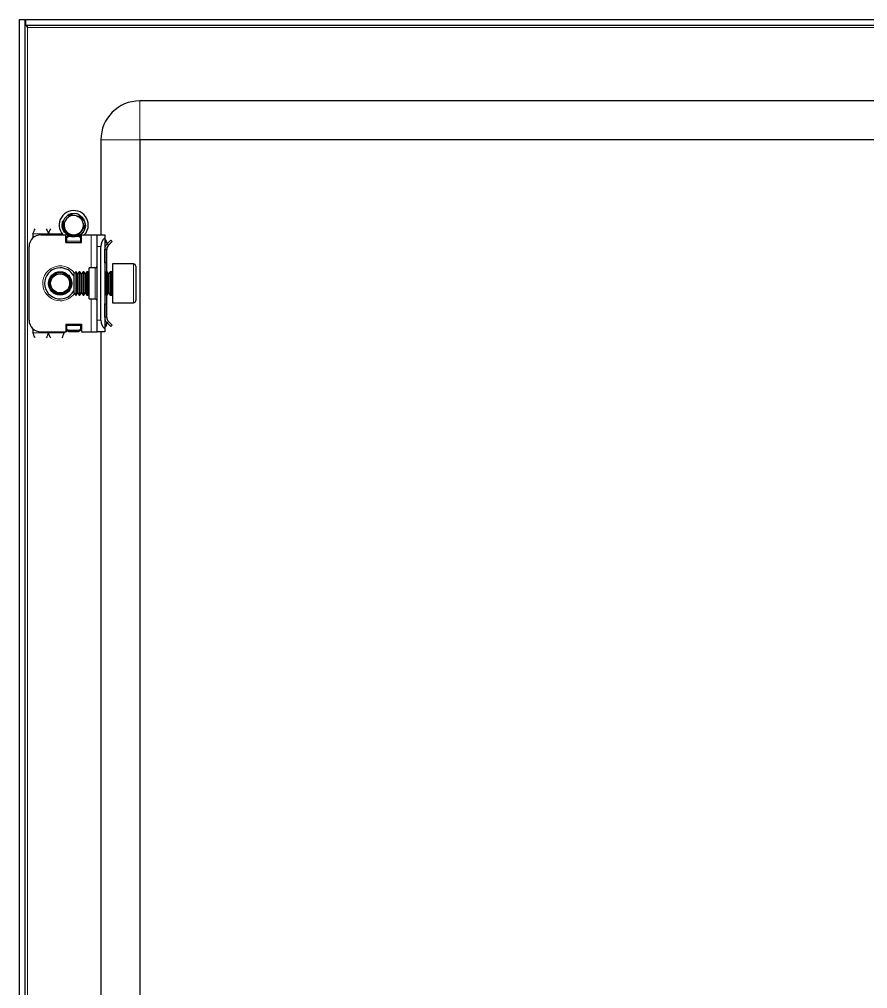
# Model space of a CAD drawing. Header units: millimetres. Extents: x 48 to 1430, y -979 to 1408.
# Drawn here: x 984 to 1202.5, y 1056.5 to 1306.2 of the extents above; entities that cross this region are included whole.
import ezdxf

# ---------------------------------------------------------------- set-up
doc = ezdxf.new("R2010")
doc.units = ezdxf.units.MM

msp = doc.modelspace()

# ---------------------------------------------------------------- linework, layer by layer
at = {"color": 7, "linetype": 'Continuous', "lineweight": 25}
for p, q in [((983.99, -854.83), (983.99, 1306.17)), ((983.99, 1306.17), (985.49, 1306.17)), ((985.49, -854.83), (985.49, 1306.17)), ((985.69, 1304.67), (985.69, 1306.17)), ((985.69, 1306.17), (1428.29, 1306.17)), ((985.69, 1304.67), (1428.29, 1304.67)), ((1398.99, 1285.17), (1014.99, 1285.17)), ((1004.99, 1275.17), (1004.99, 1250.67)), ((1014.99, 1275.17), (1014.99, -823.83)), ((1398.99, 1275.17), (1014.99, 1275.17)), ((996.91, 1255.97), (996.87, 1255.96)), ((996.91, 1255.97), (997.14, 1256.04)), ((997.11, 1256.04), (997.06, 1256.03)), ((997.3, 1256.09), (997.25, 1256.08)), ((998.19, 1256.17), (997.44, 1256.1)), ((994.99, 1253.27), (995.02, 1253.52)), ((995, 1253.47), (995, 1253.42)), ((995.03, 1253.68), (995.02, 1253.63)), ((995.07, 1253.88), (995.06, 1253.83)), ((995.07, 1253.88), (995.15, 1254.11)), ((995.12, 1254.06), (995.11, 1254.02)), ((996.36, 1255.7), (996.57, 1255.81)), ((996.54, 1255.8), (996.5, 1255.78)), ((996.54, 1255.73), (996.5, 1255.78)), ((996.54, 1255.8), (996.76, 1255.88)), ((996.72, 1255.89), (996.68, 1255.87)), ((999.68, 1255.65), (999.64, 1255.68)), ((999.85, 1255.52), (999.81, 1255.56)), ((1000.01, 1255.39), (999.97, 1255.42)), ((1000.15, 1255.25), (1000.12, 1255.29)), ((1000.15, 1255.25), (1000.27, 1255.12)), ((1000.26, 1255.13), (1000.25, 1255.15)), ((1000.28, 1254.04), (1000.45, 1253.63)), ((987.49, 1250.92), (987.49, 1249.91)), ((994.99, 1253.06), (995.01, 1253.3)), ((994.99, 1253.27), (994.99, 1253.22)), ((994.99, 1253.06), (994.99, 1253.01)), ((995, 1252.86), (995.01, 1252.82)), ((995.03, 1252.67), (995.04, 1252.63)), ((995.07, 1252.49), (995.08, 1252.44)), ((995.11, 1252.31), (995.13, 1252.27)), ((995.17, 1252.13), (995.18, 1252.12)), ((995.76, 1251.16), (995.79, 1251.13)), ((995.9, 1251.02), (995.93, 1250.99)), ((996.21, 1250.76), (996, 1250.94)), ((1000.23, 1251.24), (1000.11, 1251.05)), ((1000.25, 1251.21), (1000.11, 1251.1)), ((1000.76, 1252.06), (1000.65, 1251.87)), ((1000.77, 1252.05), (1000.67, 1251.87)), ((1000.82, 1252.19), (1000.84, 1252.23)), ((1000.88, 1252.37), (1000.89, 1252.42)), ((1000.98, 1252.98), (1000.92, 1252.67)), ((1000.93, 1252.57), (1000.94, 1252.61)), ((1000.96, 1252.77), (1000.97, 1252.82)), ((1000.98, 1252.98), (1000.98, 1253.03)), ((1000.99, 1253.17), (1000.99, 1253.17)), ((989.49, 1250.67), (995.99, 1250.67)), ((995.99, 1248.67), (995.99, 1250.67)), ((996.19, 1249.88), (995.99, 1250)), ((995.99, 1248.67), (999.99, 1248.67)), ((996.05, 1250.89), (996.08, 1250.85)), ((996.19, 1248.67), (996.19, 1249.88)), ((996.21, 1250.76), (996.25, 1250.73)), ((996.24, 1250.29), (996.58, 1250.54)), ((996.74, 1250.29), (996.24, 1249.94)), ((996.24, 1249.94), (996.24, 1250.29)), ((996.24, 1249.03), (996.24, 1249.94)), ((996.24, 1248.67), (996.24, 1249.03)), ((996.38, 1250.64), (996.42, 1250.61)), ((996.56, 1250.54), (996.42, 1250.65)), ((996.56, 1250.54), (996.56, 1250.65)), ((996.56, 1250.54), (996.6, 1250.51)), ((996.74, 1250.29), (997.14, 1250.29)), ((996.91, 1250.37), (996.95, 1250.36)), ((997.09, 1250.31), (997.13, 1250.3)), ((997.27, 1250.26), (997.31, 1250.25)), ((998.44, 1250.21), (998.25, 1250.18)), ((998.59, 1250.23), (998.63, 1250.24)), ((998.83, 1250.29), (999.24, 1250.29)), ((999.74, 1249.94), (999.24, 1250.29)), ((999.33, 1250.58), (999.74, 1250.29)), ((999.74, 1250.29), (999.74, 1249.94)), ((999.99, 1250), (999.74, 1249.86)), ((999.74, 1249.94), (999.74, 1249.03)), ((999.74, 1249.03), (999.74, 1248.67)), ((999.99, 1248.67), (999.99, 1250.67)), ((999.99, 1250.67), (1002.49, 1250.67)), ((1002.49, 1250.67), (1003.99, 1250.67)), ((1003.99, 1250.67), (1005.99, 1250.67)), ((1003.99, 1247.67), (1003.99, 1250.67)), ((1005.99, 1250.67), (1005.99, 1249.91)), ((1005.99, 1249.91), (1005.99, 1226.44)), ((1005.99, 1249.59), (1006.19, 1249.38)), ((1006.49, 1248.67), (1006.49, 1248.21)), ((1006.57, 1248.34), (1007.55, 1249.31)), ((1006.93, 1247.98), (1007.9, 1248.96)), ((1007.55, 1249.31), (1007.9, 1248.96)), ((986.49, 1228.67), (986.49, 1247.67)), ((1003.99, 1228.67), (1003.99, 1247.67)), ((1004.99, 1228.67), (1004.99, 1247.67)), ((1006.49, 1246.92), (1005.99, 1246.92)), ((1005.99, 1243.42), (1005.99, 1246.92)), ((1006.49, 1243.42), (1006.49, 1246.92)), ((1006.93, 1247.98), (1006.57, 1248.34)), ((998.54, 1241.17), (997.99, 1240.62)), ((998.6, 1241.17), (998.54, 1241.17)), ((998.54, 1241.17), (998.54, 1236.56)), ((998.99, 1240.62), (998.6, 1241.17)), ((998.6, 1241.17), (998.6, 1240.7)), ((999.38, 1241.17), (998.99, 1240.62)), ((999.6, 1241.17), (999.38, 1241.17)), ((999.38, 1241.17), (999.38, 1240.7)), ((999.99, 1240.62), (999.6, 1241.17)), ((999.6, 1241.17), (999.6, 1240.7)), ((1000.38, 1241.17), (999.99, 1240.62)), ((1000.6, 1241.17), (1000.38, 1241.17)), ((1000.38, 1241.17), (1000.38, 1240.7)), ((1000.99, 1240.62), (1000.6, 1241.17)), ((1000.6, 1241.17), (1000.6, 1240.7)), ((1001.38, 1241.17), (1000.99, 1240.62)), ((1001.6, 1241.17), (1001.38, 1241.17)), ((1001.38, 1241.17), (1001.38, 1240.7)), ((1001.99, 1240.62), (1001.6, 1241.17)), ((1001.6, 1241.17), (1001.6, 1240.7)), ((1003.49, 1242.17), (1001.99, 1242.17)), ((1001.99, 1234.17), (1001.99, 1242.17)), ((1006.49, 1243.42), (1005.99, 1243.42)), ((1006.38, 1241.17), (1005.99, 1240.62)), ((1006.6, 1241.17), (1006.38, 1241.17)), ((1006.38, 1241.17), (1006.38, 1240.7)), ((1006.49, 1241.17), (1006.49, 1243.42)), ((1006.99, 1240.62), (1006.6, 1241.17)), ((1006.6, 1241.17), (1006.6, 1240.7)), ((1007.38, 1241.17), (1006.99, 1240.62)), ((1007.74, 1241.17), (1007.38, 1241.17)), ((1007.38, 1241.17), (1007.38, 1240.7)), ((1013.39, 1243.17), (1007.99, 1243.17)), ((1007.99, 1243.17), (1007.99, 1235.48)), ((1013.99, 1242.57), (1013.99, 1235.8)), ((997.99, 1240.62), (997.99, 1236.85)), ((998.6, 1240.7), (998.6, 1235.17)), ((998.99, 1240.62), (998.99, 1240.23)), ((998.99, 1240.23), (998.99, 1235.73)), ((999.38, 1240.7), (999.38, 1235.17)), ((999.6, 1240.7), (999.6, 1235.17)), ((999.99, 1240.62), (999.99, 1240.23)), ((999.99, 1240.23), (999.99, 1235.73)), ((1000.38, 1240.7), (1000.38, 1235.17)), ((1000.6, 1240.7), (1000.6, 1235.17)), ((1000.99, 1240.62), (1000.99, 1240.23)), ((1000.99, 1240.23), (1000.99, 1235.73)), ((1001.38, 1240.7), (1001.38, 1235.17)), ((1001.6, 1240.7), (1001.6, 1235.17)), ((1006.38, 1240.7), (1006.38, 1235.17)), ((1006.6, 1240.7), (1006.6, 1235.17)), ((1006.99, 1240.62), (1006.99, 1240.23)), ((1006.99, 1240.23), (1006.99, 1235.73)), ((1007.38, 1240.7), (1007.38, 1235.17)), ((997.99, 1236.85), (997.99, 1235.73)), ((998.54, 1236.56), (998.54, 1235.17)), ((997.99, 1235.73), (998.54, 1235.17)), ((998.54, 1235.17), (998.6, 1235.17)), ((998.6, 1235.17), (998.99, 1235.73)), ((998.99, 1235.73), (999.38, 1235.17)), ((999.38, 1235.17), (999.6, 1235.17)), ((999.6, 1235.17), (999.99, 1235.73)), ((999.99, 1235.73), (1000.38, 1235.17)), ((1000.38, 1235.17), (1000.6, 1235.17)), ((1000.6, 1235.17), (1000.99, 1235.73)), ((1000.99, 1235.73), (1001.38, 1235.17)), ((1001.38, 1235.17), (1001.6, 1235.17)), ((1001.6, 1235.17), (1001.99, 1235.73)), ((1001.99, 1234.17), (1003.49, 1234.17)), ((1005.99, 1235.73), (1006.38, 1235.17)), ((1006.38, 1235.17), (1006.6, 1235.17)), ((1006.49, 1232.92), (1006.49, 1235.17)), ((1006.6, 1235.17), (1006.99, 1235.73)), ((1006.99, 1235.73), (1007.38, 1235.17)), ((1007.38, 1235.17), (1007.74, 1235.17)), ((1007.99, 1235.48), (1007.99, 1233.17)), ((1013.99, 1235.8), (1013.99, 1233.77)), ((1005.99, 1232.92), (1006.49, 1232.92)), ((1005.99, 1229.42), (1005.99, 1232.92)), ((1006.49, 1229.42), (1006.49, 1232.92)), ((1007.99, 1233.17), (1013.39, 1233.17)), ((1003.99, 1225.67), (1003.99, 1228.67)), ((1006.49, 1229.42), (1005.99, 1229.42)), ((987.49, 1226.44), (987.49, 1225.42)), ((995.99, 1227.67), (995.99, 1225.67)), ((995.99, 1227.67), (999.99, 1227.67)), ((996.19, 1225.79), (996.19, 1227.67)), ((996.24, 1227.32), (996.24, 1227.67)), ((996.24, 1226.4), (996.24, 1227.32)), ((996.24, 1226.05), (996.24, 1226.4)), ((996.24, 1226.4), (996.74, 1226.05)), ((996.74, 1225.7), (996.24, 1226.05)), ((996.74, 1226.05), (996.74, 1225.7)), ((999.24, 1226.05), (996.74, 1226.05)), ((999.24, 1226.05), (999.74, 1226.4)), ((999.24, 1225.7), (999.24, 1226.05)), ((999.74, 1226.05), (999.24, 1225.7)), ((999.74, 1227.67), (999.74, 1227.32)), ((999.74, 1227.32), (999.74, 1226.4)), ((999.74, 1226.4), (999.74, 1226.05)), ((999.99, 1227.67), (999.99, 1225.67)), ((1006.19, 1226.97), (1005.99, 1226.76)), ((1005.99, 1226.44), (1005.99, 1225.67)), ((1006.49, 1227.67), (1006.49, 1228.07)), ((1006.93, 1228.36), (1006.57, 1228.01)), ((1006.57, 1228.01), (1007.55, 1227.03)), ((1006.93, 1228.36), (1007.9, 1227.39)), ((1007.55, 1227.03), (1007.9, 1227.39)), ((989.49, 1225.67), (995.99, 1225.67)), ((995.49, 1225.67), (995.49, 1225.42)), ((995.99, 1225.79), (996.19, 1225.79)), ((999.24, 1225.7), (996.74, 1225.7)), ((999.99, 1225.67), (1002.49, 1225.67)), ((1002.49, 1225.67), (1003.99, 1225.67)), ((1005.99, 1225.67), (1003.99, 1225.67)), ((1004.99, 1225.67), (1004.99, 550.67))]:
    msp.add_line(p, q, dxfattribs=at)
at = {"color": 8, "linetype": 'Continuous', "lineweight": 18}
for p, q in [((986.09, -852.73), (986.09, 1304.07)), ((986.09, 1304.07), (1427.89, 1304.07)), ((1014.99, 1275.17), (1014.99, 1285.17)), ((1014.99, 1275.17), (1004.99, 1275.17)), ((987.49, 1250.92), (991.49, 1250.92)), ((991.49, 1250.92), (994.99, 1250.92)), ((999.74, 1249.03), (996.24, 1249.03)), ((1002.49, 1242.17), (1002.49, 1250.67)), ((1005.99, 1249.17), (1006.19, 1249.38)), ((1005.99, 1248.67), (1006.49, 1248.67)), ((1004.99, 1247.67), (1003.99, 1247.67)), ((1003.49, 1234.17), (1003.49, 1242.17)), ((1007.74, 1235.17), (1007.74, 1241.17)), ((1013.39, 1235.48), (1013.39, 1243.17)), ((1002.49, 1225.67), (1002.49, 1234.17)), ((1013.39, 1233.17), (1013.39, 1235.48)), ((1003.99, 1228.67), (1004.99, 1228.67)), ((996.24, 1227.32), (999.74, 1227.32)), ((1005.99, 1227.67), (1006.49, 1227.67)), ((1005.99, 1227.17), (1006.19, 1226.97)), ((987.49, 1225.42), (991.49, 1225.42)), ((995.49, 1225.42), (991.49, 1225.42))]:
    msp.add_line(p, q, dxfattribs=at)
at = {"color": 7, "linetype": 'Continuous', "lineweight": 25}
for radius in [3, 2.76, 2.45]:
    msp.add_circle((994.49, 1238.17), radius, dxfattribs=at)
for centre, radius, start, end in [((1014.99, 1275.17), 10, 90, 180), ((997.99, 1253.17), 3.75, 0, 221.8103), ((997.99, 1253.17), 3, 59.9286, 86.2193), ((997.99, 1253.17), 2.5, 168.5944, 228.5944), ((997.99, 1253.17), 2.5, 108.5944, 168.5944), ((997.99, 1253.17), 2.5, 75.8881, 108.5944), ((997.99, 1253.17), 3, 360, 40.7437), ((997.99, 1253.17), 2.5, 348.5944, 10.5165), ((997.99, 1253.17), 2.5, 228.5944, 288.5944), ((997.99, 1253.17), 2.5, 288.5944, 348.5944), ((997.99, 1253.17), 3.75, 318.1897, 0), ((989.49, 1247.67), 3, 90, 180), ((1007.99, 1247.67), 3, 131.8103, 180), ((1005.49, 1248.67), 1, 360, 45), ((994.49, 1238.17), 4, 90, 331.045), ((994.49, 1238.17), 4, 28.955, 90), ((1003.49, 1242.67), 0.5, 270, 0), ((1007.74, 1241.42), 0.25, 270, 0), ((1013.39, 1242.57), 0.6, 0, 90), ((1003.49, 1233.67), 0.5, 0, 90), ((1007.74, 1234.92), 0.25, 360, 90), ((1013.39, 1233.77), 0.6, 270, 360), ((989.49, 1228.67), 3, 180, 270), ((1007.99, 1228.67), 3, 180, 228.1897), ((1005.49, 1227.67), 1, 315, 360)]:
    msp.add_arc(centre, radius, start, end, dxfattribs=at)
at = {"color": 8, "linetype": 'Continuous', "lineweight": 18}
for start, end in [(35.4622, 270), (270, 324.5378)]:
    msp.add_arc((994.49, 1238.17), 4.5, start, end, dxfattribs=at)
at = {"color": 7, "linetype": 'Continuous', "lineweight": 25}
for points, knots in [([(985.69, 1305.06), (985.67, 1305.1), (985.54, 1305.46), (985.51, 1305.84), (985.49, 1306.17)], [0, 0, 0, 0, 0.09093, 1, 1, 1, 1]), ([(986.09, 1304.07), (986, 1304.25), (985.91, 1304.45), (985.84, 1304.65), (985.83, 1304.67)], [0, 0, 0, 0, 0.908361, 1, 1, 1, 1]), ([(996.98, 1255.51), (996.98, 1255.54), (996.99, 1255.61), (996.98, 1255.7), (996.96, 1255.8), (996.92, 1255.88), (996.89, 1255.93), (996.87, 1255.96)], [0, 0, 0, 0, 0.181695, 0.396783, 0.61186, 0.803681, 1, 1, 1, 1]), ([(996.91, 1255.97), (996.94, 1255.95), (996.99, 1255.9), (997.04, 1255.82), (997.07, 1255.74), (997.09, 1255.65), (997.09, 1255.58), (997.08, 1255.54), (997.07, 1255.52)], [0, 0, 0, 0, 0.208724, 0.39105, 0.568219, 0.73683, 0.894853, 1, 1, 1, 1]), ([(997.1, 1255.52), (997.1, 1255.53), (997.12, 1255.57), (997.13, 1255.64), (997.14, 1255.74), (997.13, 1255.84), (997.11, 1255.94), (997.08, 1256), (997.06, 1256.03)], [0, 0, 0, 0, 0.043388, 0.23288, 0.422274, 0.611632, 0.803279, 1, 1, 1, 1]), ([(997.11, 1256.04), (997.13, 1256.01), (997.17, 1255.96), (997.21, 1255.87), (997.23, 1255.79), (997.23, 1255.71), (997.22, 1255.63), (997.2, 1255.58), (997.19, 1255.55), (997.18, 1255.54)], [0, 0, 0, 0, 0.198483, 0.367712, 0.531083, 0.685778, 0.830503, 0.965152, 1, 1, 1, 1]), ([(997.44, 1256.1), (997.45, 1256.08), (997.47, 1256.03), (997.48, 1255.96), (997.48, 1255.88), (997.47, 1255.8), (997.43, 1255.72), (997.37, 1255.64), (997.27, 1255.57), (997.21, 1255.55), (997.19, 1255.54)], [0, 0, 0, 0, 0.098631, 0.238541, 0.378532, 0.49895, 0.601027, 0.777401, 0.9101, 1, 1, 1, 1]), ([(997.21, 1255.56), (997.22, 1255.58), (997.25, 1255.63), (997.28, 1255.72), (997.29, 1255.82), (997.3, 1255.94), (997.27, 1256.03), (997.25, 1256.08)], [0, 0, 0, 0, 0.13286, 0.29106, 0.491007, 0.69089, 1, 1, 1, 1]), ([(997.3, 1256.09), (997.31, 1256.07), (997.34, 1256.01), (997.36, 1255.93), (997.37, 1255.85), (997.37, 1255.77), (997.34, 1255.67), (997.3, 1255.62), (997.27, 1255.58)], [0, 0, 0, 0, 0.16279, 0.324686, 0.479688, 0.626058, 0.76302, 1, 1, 1, 1]), ([(997.29, 1255.59), (997.29, 1255.6), (997.32, 1255.62), (997.36, 1255.68), (997.4, 1255.76), (997.43, 1255.85), (997.45, 1255.94), (997.45, 1256.03), (997.44, 1256.08), (997.44, 1256.1)], [0, 0, 0, 0, 0.036757, 0.196192, 0.355485, 0.51469, 0.719746, 0.882005, 1, 1, 1, 1]), ([(995, 1253.47), (995.04, 1253.49), (995.1, 1253.51), (995.2, 1253.52), (995.29, 1253.52), (995.37, 1253.5), (995.43, 1253.48), (995.45, 1253.46), (995.45, 1253.46)], [0, 0, 0, 0, 0.227908, 0.430276, 0.627707, 0.816134, 0.99284, 1, 1, 1, 1]), ([(995.38, 1253.37), (995.38, 1253.38), (995.34, 1253.4), (995.27, 1253.42), (995.18, 1253.44), (995.08, 1253.44), (995.03, 1253.43), (995, 1253.42)], [0, 0, 0, 0, 0.050156, 0.304513, 0.55888, 0.776903, 1, 1, 1, 1]), ([(995.46, 1253.49), (995.44, 1253.51), (995.39, 1253.55), (995.3, 1253.6), (995.21, 1253.62), (995.11, 1253.64), (995.05, 1253.63), (995.02, 1253.63)], [0, 0, 0, 0, 0.19243, 0.403622, 0.614801, 0.805152, 1, 1, 1, 1]), ([(995.03, 1253.68), (995.07, 1253.69), (995.13, 1253.7), (995.23, 1253.7), (995.31, 1253.69), (995.39, 1253.66), (995.46, 1253.62), (995.49, 1253.59), (995.51, 1253.57)], [0, 0, 0, 0, 0.205811, 0.38496, 0.558827, 0.724121, 0.878934, 1, 1, 1, 1]), ([(995.49, 1253.62), (995.47, 1253.64), (995.43, 1253.69), (995.35, 1253.75), (995.26, 1253.79), (995.16, 1253.82), (995.09, 1253.83), (995.06, 1253.83)], [0, 0, 0, 0, 0.183111, 0.381533, 0.579913, 0.787111, 1, 1, 1, 1]), ([(995.07, 1253.88), (995.11, 1253.88), (995.17, 1253.89), (995.27, 1253.88), (995.35, 1253.85), (995.42, 1253.81), (995.48, 1253.76), (995.51, 1253.72), (995.52, 1253.7)], [0, 0, 0, 0, 0.207037, 0.38272, 0.55212, 0.712365, 0.86221, 1, 1, 1, 1]), ([(995.11, 1254), (995.12, 1254.03), (995.13, 1254.14), (995.19, 1254.24), (995.23, 1254.32)], [0, 0, 0, 0, 0.218168, 1, 1, 1, 1]), ([(995.53, 1253.71), (995.52, 1253.73), (995.5, 1253.78), (995.44, 1253.84), (995.37, 1253.91), (995.28, 1253.96), (995.2, 1254), (995.14, 1254.01), (995.11, 1254.02)], [0, 0, 0, 0, 0.112687, 0.266978, 0.464332, 0.661607, 0.829157, 1, 1, 1, 1]), ([(995.12, 1254.06), (995.15, 1254.06), (995.21, 1254.06), (995.3, 1254.04), (995.37, 1254), (995.43, 1253.95), (995.48, 1253.9), (995.52, 1253.84), (995.54, 1253.8), (995.54, 1253.78)], [0, 0, 0, 0, 0.164802, 0.328662, 0.485343, 0.633184, 0.771489, 0.900657, 1, 1, 1, 1]), ([(995.54, 1253.67), (995.53, 1253.64), (995.51, 1253.56), (995.45, 1253.46), (995.39, 1253.37), (995.32, 1253.31), (995.25, 1253.26), (995.19, 1253.23), (995.16, 1253.21), (995.15, 1253.21)], [0, 0, 0, 0, 0.1251657, 0.3367685, 0.4886747, 0.6403706, 0.7919615, 0.9435026, 1, 1, 1, 1]), ([(996.53, 1255.72), (996.45, 1255.68), (996.1, 1255.45), (995.61, 1254.94), (995.39, 1254.39), (995.29, 1254.14)], [0, 0, 0, 0, 0.128781, 0.613629, 1, 1, 1, 1]), ([(995.29, 1254.14), (995.29, 1254.14), (995.32, 1254.13), (995.37, 1254.1), (995.43, 1254.05), (995.48, 1254), (995.52, 1253.93), (995.55, 1253.82), (995.55, 1253.72), (995.54, 1253.67), (995.54, 1253.67)], [0, 0, 0, 0, 0.022761, 0.192243, 0.346896, 0.477535, 0.588677, 0.783334, 0.968624, 1, 1, 1, 1]), ([(995.55, 1253.74), (995.55, 1253.77), (995.54, 1253.83), (995.5, 1253.92), (995.45, 1253.99), (995.39, 1254.06), (995.33, 1254.11), (995.3, 1254.13), (995.29, 1254.14)], [0, 0, 0, 0, 0.182737, 0.363423, 0.543947, 0.724373, 0.904747, 1, 1, 1, 1]), ([(997.19, 1255.54), (997.18, 1255.54), (997.13, 1255.52), (997.05, 1255.51), (996.95, 1255.51), (996.86, 1255.52), (996.78, 1255.55), (996.7, 1255.58), (996.62, 1255.63), (996.56, 1255.68), (996.53, 1255.71), (996.53, 1255.72)], [0, 0, 0, 0, 0.04296, 0.1733, 0.274263, 0.401081, 0.527716, 0.654259, 0.780759, 0.936852, 1, 1, 1, 1]), ([(996.54, 1255.8), (996.57, 1255.78), (996.63, 1255.74), (996.7, 1255.67), (996.74, 1255.61), (996.76, 1255.57), (996.76, 1255.56)], [0, 0, 0, 0, 0.319514, 0.608493, 0.891527, 1, 1, 1, 1]), ([(996.83, 1255.54), (996.83, 1255.54), (996.83, 1255.57), (996.82, 1255.64), (996.78, 1255.73), (996.74, 1255.81), (996.7, 1255.85), (996.68, 1255.87)], [0, 0, 0, 0, 0.00279, 0.269575, 0.536371, 0.765499, 1, 1, 1, 1]), ([(996.72, 1255.89), (996.75, 1255.87), (996.81, 1255.83), (996.87, 1255.75), (996.91, 1255.67), (996.94, 1255.59), (996.94, 1255.54), (996.94, 1255.52)], [0, 0, 0, 0, 0.234253, 0.442787, 0.646465, 0.841043, 1, 1, 1, 1]), ([(998.6, 1255.6), (998.88, 1255.54), (999.18, 1255.49), (999.44, 1255.36), (999.45, 1255.36)], [0, 0, 0, 0, 0.965671, 1, 1, 1, 1]), ([(998.6, 1255.6), (998.69, 1255.56), (998.83, 1255.5), (998.95, 1255.43), (998.99, 1255.41)], [0, 0, 0, 0, 0.681733, 1, 1, 1, 1]), ([(998.99, 1255.41), (999.07, 1255.37), (999.39, 1255.21), (999.9, 1254.79), (1000.15, 1254.29), (1000.28, 1254.04)], [0, 0, 0, 0, 0.130652, 0.560007, 1, 1, 1, 1]), ([(999.45, 1255.36), (999.45, 1255.38), (999.44, 1255.42), (999.43, 1255.5), (999.43, 1255.59), (999.45, 1255.68), (999.48, 1255.74), (999.49, 1255.77)], [0, 0, 0, 0, 0.113604, 0.31095, 0.508229, 0.75166, 1, 1, 1, 1]), ([(999.51, 1255.76), (999.51, 1255.72), (999.51, 1255.65), (999.48, 1255.56), (999.45, 1255.5), (999.44, 1255.47), (999.44, 1255.47)], [0, 0, 0, 0, 0.3571393, 0.6809788, 0.9981828, 1, 1, 1, 1]), ([(999.45, 1255.38), (999.47, 1255.4), (999.52, 1255.44), (999.57, 1255.51), (999.62, 1255.59), (999.63, 1255.65), (999.64, 1255.68)], [0, 0, 0, 0, 0.228254, 0.510351, 0.752319, 1, 1, 1, 1]), ([(1000.06, 1254.95), (1000.04, 1254.95), (1000, 1254.94), (999.91, 1254.93), (999.81, 1254.95), (999.72, 1254.98), (999.64, 1255.03), (999.56, 1255.12), (999.49, 1255.24), (999.46, 1255.32), (999.45, 1255.36)], [0, 0, 0, 0, 0.0736464, 0.1695635, 0.351373, 0.4388934, 0.519676, 0.6829056, 0.8511995, 1, 1, 1, 1]), ([(999.68, 1255.65), (999.68, 1255.61), (999.67, 1255.54), (999.64, 1255.45), (999.59, 1255.37), (999.54, 1255.31), (999.5, 1255.28), (999.48, 1255.27)], [0, 0, 0, 0, 0.240212, 0.454711, 0.664287, 0.864517, 1, 1, 1, 1]), ([(999.49, 1255.24), (999.52, 1255.25), (999.58, 1255.27), (999.65, 1255.33), (999.72, 1255.4), (999.78, 1255.47), (999.8, 1255.53), (999.81, 1255.56)], [0, 0, 0, 0, 0.172104, 0.391099, 0.610089, 0.802801, 1, 1, 1, 1]), ([(999.85, 1255.52), (999.84, 1255.49), (999.83, 1255.42), (999.78, 1255.34), (999.73, 1255.26), (999.66, 1255.21), (999.6, 1255.17), (999.56, 1255.16), (999.54, 1255.15)], [0, 0, 0, 0, 0.209239, 0.392702, 0.571062, 0.740844, 0.899958, 1, 1, 1, 1]), ([(999.56, 1255.13), (999.57, 1255.13), (999.61, 1255.14), (999.68, 1255.16), (999.77, 1255.21), (999.85, 1255.27), (999.92, 1255.34), (999.95, 1255.4), (999.97, 1255.42)], [0, 0, 0, 0, 0.0505002, 0.2411237, 0.4316534, 0.6221537, 0.8086921, 1, 1, 1, 1]), ([(1000.01, 1255.39), (999.99, 1255.36), (999.97, 1255.3), (999.92, 1255.22), (999.85, 1255.16), (999.79, 1255.11), (999.71, 1255.08), (999.66, 1255.07), (999.62, 1255.07), (999.62, 1255.07)], [0, 0, 0, 0, 0.198035, 0.367663, 0.531495, 0.686664, 0.831818, 0.981917, 1, 1, 1, 1]), ([(999.63, 1255.05), (999.64, 1255.05), (999.67, 1255.05), (999.74, 1255.06), (999.82, 1255.08), (999.91, 1255.11), (999.98, 1255.15), (1000.06, 1255.21), (1000.1, 1255.26), (1000.12, 1255.29)], [0, 0, 0, 0, 0.0182814, 0.1756388, 0.3328957, 0.4900969, 0.6472739, 0.8216323, 1, 1, 1, 1]), ([(1000.15, 1255.25), (1000.13, 1255.23), (1000.1, 1255.17), (1000.05, 1255.11), (999.98, 1255.06), (999.91, 1255.02), (999.83, 1255), (999.76, 1254.99), (999.71, 1255.01), (999.68, 1255.01)], [0, 0, 0, 0, 0.159446, 0.318034, 0.469983, 0.61348, 0.747649, 0.872856, 1, 1, 1, 1]), ([(999.7, 1255), (999.73, 1254.99), (999.79, 1254.98), (999.87, 1254.98), (999.95, 1254.99), (1000.03, 1255.01), (1000.14, 1255.06), (1000.21, 1255.11), (1000.25, 1255.15)], [0, 0, 0, 0, 0.149407, 0.278563, 0.407661, 0.536722, 0.727045, 1, 1, 1, 1]), ([(1000.26, 1255.13), (1000.24, 1255.11), (1000.21, 1255.06), (1000.15, 1255), (1000.09, 1254.97), (1000.06, 1254.96), (1000.06, 1254.95)], [0, 0, 0, 0, 0.315056, 0.630194, 0.945514, 1, 1, 1, 1]), ([(1000.06, 1254.95), (1000.08, 1254.93), (1000.33, 1254.71), (1000.67, 1254.25), (1000.91, 1253.64), (1000.97, 1253.29), (1000.99, 1253.17)], [0, 0, 0, 0, 0.050685, 0.485619, 0.826643, 1, 1, 1, 1]), ([(1000.5, 1252.84), (1000.5, 1252.95), (1000.52, 1253.21), (1000.47, 1253.47), (1000.45, 1253.63)], [0, 0, 0, 0, 0.408521, 1, 1, 1, 1]), ([(987.49, 1250.92), (987.58, 1251.17), (987.77, 1251.65), (987.96, 1252.05), (988.06, 1252.24)], [0, 0, 0, 0, 0.502065, 1, 1, 1, 1]), ([(990.92, 1252.23), (990.99, 1252.08), (991.17, 1251.73), (991.36, 1251.24), (991.47, 1250.96), (991.49, 1250.92)], [0, 0, 0, 0, 0.415483, 0.917152, 1, 1, 1, 1]), ([(991.49, 1250.92), (991.58, 1251.17), (991.77, 1251.65), (991.96, 1252.05), (992.06, 1252.24)], [0, 0, 0, 0, 0.502065, 1, 1, 1, 1]), ([(994.99, 1253.27), (995.02, 1253.28), (995.08, 1253.31), (995.18, 1253.34), (995.27, 1253.34), (995.32, 1253.33), (995.34, 1253.33)], [0, 0, 0, 0, 0.293779, 0.558982, 0.818494, 1, 1, 1, 1]), ([(995.21, 1253.24), (995.2, 1253.24), (995.15, 1253.25), (995.07, 1253.24), (995.02, 1253.22), (994.99, 1253.22)], [0, 0, 0, 0, 0.236131, 0.613435, 1, 1, 1, 1]), ([(995.76, 1251.16), (995.64, 1251.31), (995.36, 1251.66), (995.07, 1252.32), (995.02, 1252.83), (994.99, 1253.08)], [0, 0, 0, 0, 0.274163, 0.639603, 1, 1, 1, 1]), ([(995.1, 1252.43), (995.08, 1252.47), (995.02, 1252.62), (995.01, 1252.78), (995, 1252.9)], [0, 0, 0, 0, 0.2829098, 1, 1, 1, 1]), ([(995.3, 1251.88), (995.28, 1251.9), (995.19, 1252.04), (995.14, 1252.2), (995.11, 1252.33)], [0, 0, 0, 0, 0.192577, 1, 1, 1, 1]), ([(995.15, 1253.21), (995.15, 1253.14), (995.17, 1252.75), (995.35, 1252.08), (995.72, 1251.6), (995.89, 1251.38)], [0, 0, 0, 0, 0.108003, 0.585763, 1, 1, 1, 1]), ([(995.68, 1251.29), (995.64, 1251.33), (995.5, 1251.46), (995.41, 1251.64), (995.34, 1251.76)], [0, 0, 0, 0, 0.288707, 1, 1, 1, 1]), ([(995.76, 1251.16), (995.78, 1251.19), (995.81, 1251.23), (995.87, 1251.29), (995.94, 1251.34), (996.02, 1251.37), (996.09, 1251.38), (996.15, 1251.38), (996.19, 1251.37), (996.21, 1251.37)], [0, 0, 0, 0, 0.169226, 0.337427, 0.497935, 0.649179, 0.790582, 0.922688, 1, 1, 1, 1]), ([(996.25, 1251.33), (996.25, 1251.33), (996.18, 1251.33), (996.08, 1251.31), (995.97, 1251.27), (995.88, 1251.21), (995.82, 1251.16), (995.79, 1251.13)], [0, 0, 0, 0, 0.046579, 0.362688, 0.551736, 0.740753, 1, 1, 1, 1]), ([(995.89, 1251.38), (995.89, 1251.38), (995.92, 1251.39), (995.97, 1251.41), (996.06, 1251.42), (996.16, 1251.4), (996.26, 1251.35), (996.31, 1251.31), (996.33, 1251.3)], [0, 0, 0, 0, 0.045866, 0.230744, 0.387461, 0.658246, 0.861978, 1, 1, 1, 1]), ([(996.25, 1251.36), (996.22, 1251.37), (996.16, 1251.39), (996.06, 1251.4), (995.97, 1251.4), (995.92, 1251.38), (995.89, 1251.38)], [0, 0, 0, 0, 0.251795, 0.502165, 0.752314, 1, 1, 1, 1]), ([(995.9, 1251.02), (995.91, 1251.05), (995.94, 1251.11), (996, 1251.19), (996.06, 1251.24), (996.13, 1251.28), (996.2, 1251.31), (996.25, 1251.31), (996.27, 1251.31)], [0, 0, 0, 0, 0.211659, 0.390361, 0.562352, 0.724819, 0.876696, 1, 1, 1, 1]), ([(996.34, 1251.25), (996.31, 1251.25), (996.24, 1251.23), (996.15, 1251.2), (996.07, 1251.14), (995.99, 1251.08), (995.95, 1251.02), (995.93, 1250.99)], [0, 0, 0, 0, 0.190996, 0.383798, 0.576553, 0.78528, 1, 1, 1, 1]), ([(996.05, 1250.89), (996.06, 1250.92), (996.07, 1250.99), (996.12, 1251.07), (996.18, 1251.13), (996.25, 1251.18), (996.31, 1251.22), (996.34, 1251.22), (996.35, 1251.23)], [0, 0, 0, 0, 0.219212, 0.409339, 0.593597, 0.768568, 0.932394, 1, 1, 1, 1]), ([(996.44, 1251.16), (996.44, 1251.16), (996.41, 1251.16), (996.34, 1251.13), (996.26, 1251.08), (996.18, 1251.01), (996.12, 1250.94), (996.1, 1250.88), (996.08, 1250.85)], [0, 0, 0, 0, 0.002693, 0.20821, 0.413641, 0.619057, 0.807274, 1, 1, 1, 1]), ([(996.21, 1250.76), (996.21, 1250.79), (996.22, 1250.86), (996.26, 1250.95), (996.31, 1251.03), (996.38, 1251.09), (996.42, 1251.13), (996.45, 1251.14), (996.46, 1251.14)], [0, 0, 0, 0, 0.222831, 0.420099, 0.612409, 0.79585, 0.967895, 1, 1, 1, 1]), ([(996.5, 1251.04), (996.49, 1251.03), (996.45, 1251.01), (996.39, 1250.96), (996.33, 1250.89), (996.28, 1250.81), (996.26, 1250.76), (996.25, 1250.73)], [0, 0, 0, 0, 0.084965, 0.329338, 0.573716, 0.784411, 1, 1, 1, 1]), ([(996.33, 1251.3), (996.34, 1251.29), (996.38, 1251.25), (996.43, 1251.19), (996.48, 1251.11), (996.51, 1251.02), (996.54, 1250.94), (996.54, 1250.88), (996.54, 1250.85)], [0, 0, 0, 0, 0.066273, 0.267344, 0.423096, 0.618734, 0.814089, 1, 1, 1, 1]), ([(996.38, 1250.64), (996.38, 1250.68), (996.39, 1250.75), (996.42, 1250.84), (996.46, 1250.92), (996.5, 1250.97), (996.52, 1250.99), (996.52, 1250.99)], [0, 0, 0, 0, 0.275174, 0.5228455, 0.7652252, 0.9970202, 1, 1, 1, 1]), ([(999.15, 1250.81), (999.21, 1250.85), (999.53, 1251.03), (1000.03, 1251.5), (1000.33, 1252.09), (1000.42, 1252.43), (1000.44, 1252.48)], [0, 0, 0, 0, 0.104785, 0.513079, 0.918136, 1, 1, 1, 1]), ([(1000.82, 1252.19), (1000.62, 1251.77), (1000.3, 1251.12), (999.71, 1250.72), (999.51, 1250.59)], [0, 0, 0, 0, 0.657042, 1, 1, 1, 1]), ([(1000.54, 1251.65), (1000.52, 1251.6), (1000.42, 1251.3), (1000.17, 1251.09), (999.97, 1250.92)], [0, 0, 0, 0, 0.1718651, 1, 1, 1, 1]), ([(1000, 1250.94), (1000, 1250.95), (1000.01, 1250.96), (1000.02, 1250.97), (1000.03, 1250.97)], [0, 0, 0, 0, 0.485158, 1, 1, 1, 1]), ([(1000.13, 1251.07), (1000.13, 1251.08), (1000.14, 1251.09), (1000.15, 1251.1), (1000.16, 1251.1)], [0, 0, 0, 0, 0.4842322, 1, 1, 1, 1]), ([(1000.62, 1251.79), (1000.59, 1251.71), (1000.51, 1251.5), (1000.35, 1251.34), (1000.24, 1251.24)], [0, 0, 0, 0, 0.333789, 1, 1, 1, 1]), ([(1000.25, 1251.21), (1000.26, 1251.21), (1000.27, 1251.23), (1000.29, 1251.25), (1000.3, 1251.26)], [0, 0, 0, 0, 0.2967964, 1, 1, 1, 1]), ([(1000.44, 1252.48), (1000.43, 1252.52), (1000.42, 1252.58), (1000.43, 1252.65), (1000.44, 1252.68)], [0, 0, 0, 0, 0.544473, 1, 1, 1, 1]), ([(1000.88, 1252.37), (1000.85, 1252.37), (1000.79, 1252.37), (1000.7, 1252.39), (1000.62, 1252.42), (1000.55, 1252.46), (1000.5, 1252.51), (1000.46, 1252.56), (1000.44, 1252.6), (1000.43, 1252.62)], [0, 0, 0, 0, 0.165667, 0.330522, 0.488809, 0.638525, 0.778629, 0.909213, 1, 1, 1, 1]), ([(1000.82, 1252.19), (1000.79, 1252.2), (1000.74, 1252.2), (1000.66, 1252.23), (1000.59, 1252.28), (1000.53, 1252.33), (1000.48, 1252.39), (1000.45, 1252.45), (1000.43, 1252.5), (1000.43, 1252.54), (1000.43, 1252.55)], [0, 0, 0, 0, 0.154027, 0.307095, 0.452862, 0.590123, 0.718565, 0.838856, 0.95247, 1, 1, 1, 1]), ([(1000.44, 1252.68), (1000.44, 1252.69), (1000.45, 1252.73), (1000.47, 1252.79), (1000.49, 1252.83), (1000.5, 1252.84)], [0, 0, 0, 0, 0.157682, 0.8030401, 1, 1, 1, 1]), ([(1000.93, 1252.57), (1000.89, 1252.56), (1000.82, 1252.55), (1000.73, 1252.55), (1000.64, 1252.57), (1000.57, 1252.61), (1000.51, 1252.65), (1000.48, 1252.69), (1000.46, 1252.7)], [0, 0, 0, 0, 0.208898, 0.388587, 0.562428, 0.727295, 0.881578, 1, 1, 1, 1]), ([(1000.46, 1252.68), (1000.47, 1252.66), (1000.51, 1252.61), (1000.57, 1252.55), (1000.64, 1252.5), (1000.72, 1252.46), (1000.8, 1252.43), (1000.86, 1252.42), (1000.89, 1252.42)], [0, 0, 0, 0, 0.1372662, 0.3079499, 0.478578, 0.6491848, 0.8228334, 1, 1, 1, 1]), ([(1000.46, 1252.53), (1000.47, 1252.52), (1000.49, 1252.48), (1000.54, 1252.41), (1000.61, 1252.34), (1000.69, 1252.29), (1000.76, 1252.26), (1000.81, 1252.24), (1000.84, 1252.23)], [0, 0, 0, 0, 0.0761511, 0.2767043, 0.47712, 0.6774733, 0.8375735, 1, 1, 1, 1]), ([(1000.47, 1252.82), (1000.47, 1252.81), (1000.5, 1252.77), (1000.57, 1252.72), (1000.65, 1252.67), (1000.74, 1252.63), (1000.84, 1252.61), (1000.9, 1252.61), (1000.94, 1252.61)], [0, 0, 0, 0, 0.069872, 0.258455, 0.446951, 0.635422, 0.81547, 1, 1, 1, 1]), ([(1000.96, 1252.77), (1000.93, 1252.76), (1000.86, 1252.74), (1000.76, 1252.73), (1000.67, 1252.74), (1000.59, 1252.76), (1000.53, 1252.8), (1000.5, 1252.82), (1000.49, 1252.83)], [0, 0, 0, 0, 0.214065, 0.402363, 0.585629, 0.760234, 0.923894, 1, 1, 1, 1]), ([(1000.5, 1252.89), (1000.5, 1252.9), (1000.52, 1252.93), (1000.56, 1252.98), (1000.61, 1253.03), (1000.68, 1253.08), (1000.76, 1253.13), (1000.84, 1253.16), (1000.92, 1253.17), (1000.96, 1253.17), (1000.99, 1253.17)], [0, 0, 0, 0, 0.060221, 0.18113, 0.301988, 0.42281, 0.589437, 0.75603, 0.87711, 1, 1, 1, 1]), ([(1000.52, 1252.93), (1000.55, 1252.91), (1000.6, 1252.87), (1000.69, 1252.84), (1000.79, 1252.81), (1000.88, 1252.81), (1000.94, 1252.81), (1000.97, 1252.82)], [0, 0, 0, 0, 0.189173, 0.404697, 0.62022, 0.807935, 1, 1, 1, 1]), ([(1000.98, 1252.98), (1000.95, 1252.96), (1000.89, 1252.93), (1000.79, 1252.91), (1000.7, 1252.91), (1000.61, 1252.93), (1000.57, 1252.95), (1000.55, 1252.96)], [0, 0, 0, 0, 0.235039, 0.445532, 0.651268, 0.847853, 1, 1, 1, 1]), ([(1000.75, 1252.06), (1000.74, 1252), (1000.7, 1251.88), (1000.64, 1251.76), (1000.6, 1251.7)], [0, 0, 0, 0, 0.462482, 1, 1, 1, 1]), ([(1000.63, 1253.04), (1000.66, 1253.03), (1000.72, 1253.01), (1000.81, 1253), (1000.9, 1253), (1000.96, 1253.02), (1000.98, 1253.03)], [0, 0, 0, 0, 0.237597, 0.516729, 0.755527, 1, 1, 1, 1]), ([(1000.99, 1253.18), (1000.96, 1253.16), (1000.89, 1253.13), (1000.8, 1253.1), (1000.74, 1253.1), (1000.71, 1253.1)], [0, 0, 0, 0, 0.371226, 0.708872, 1, 1, 1, 1]), ([(1000.93, 1252.57), (1000.92, 1252.51), (1000.9, 1252.43), (1000.87, 1252.36), (1000.86, 1252.34)], [0, 0, 0, 0, 0.657988, 1, 1, 1, 1]), ([(1000.99, 1253.18), (1000.99, 1253.13), (1000.99, 1253.05), (1000.97, 1252.98), (1000.97, 1252.95)], [0, 0, 0, 0, 0.659859, 1, 1, 1, 1]), ([(996.54, 1250.86), (996.52, 1250.83), (996.48, 1250.78), (996.44, 1250.7), (996.43, 1250.64), (996.42, 1250.61)], [0, 0, 0, 0, 0.36332, 0.677837, 1, 1, 1, 1]), ([(996.54, 1250.85), (996.6, 1250.82), (996.93, 1250.64), (997.6, 1250.46), (998.22, 1250.5), (998.52, 1250.57), (998.52, 1250.57)], [0, 0, 0, 0, 0.102158, 0.551599, 0.99962, 1, 1, 1, 1]), ([(996.62, 1250.83), (996.62, 1250.82), (996.62, 1250.79), (996.61, 1250.73), (996.59, 1250.64), (996.56, 1250.58), (996.54, 1250.55)], [0, 0, 0, 0, 0.058255, 0.305509, 0.64716, 1, 1, 1, 1]), ([(998.59, 1250.23), (998.56, 1250.23), (998.23, 1250.16), (997.6, 1250.15), (996.94, 1250.34), (996.6, 1250.51), (996.54, 1250.55)], [0, 0, 0, 0, 0.044285, 0.46488, 0.894202, 1, 1, 1, 1]), ([(997.49, 1250.23), (997.44, 1250.23), (997.29, 1250.24), (997.15, 1250.29), (997.05, 1250.32)], [0, 0, 0, 0, 0.353316, 1, 1, 1, 1]), ([(998.15, 1250.2), (998.09, 1250.19), (997.92, 1250.16), (997.75, 1250.18), (997.65, 1250.19)], [0, 0, 0, 0, 0.399625, 1, 1, 1, 1]), ([(998.52, 1250.57), (998.53, 1250.58), (998.55, 1250.63), (998.61, 1250.71), (998.7, 1250.77), (998.76, 1250.79), (998.78, 1250.8)], [0, 0, 0, 0, 0.153621, 0.528305, 0.811762, 1, 1, 1, 1]), ([(998.66, 1250.74), (998.64, 1250.72), (998.59, 1250.68), (998.55, 1250.62), (998.53, 1250.58), (998.52, 1250.57)], [0, 0, 0, 0, 0.41332, 0.833507, 1, 1, 1, 1]), ([(998.59, 1250.23), (998.57, 1250.26), (998.55, 1250.31), (998.53, 1250.4), (998.53, 1250.48), (998.55, 1250.56), (998.58, 1250.65), (998.63, 1250.7), (998.66, 1250.74)], [0, 0, 0, 0, 0.162579, 0.32416, 0.478216, 0.623372, 0.759205, 1, 1, 1, 1]), ([(998.7, 1250.74), (998.7, 1250.74), (998.66, 1250.69), (998.63, 1250.61), (998.61, 1250.49), (998.6, 1250.4), (998.61, 1250.32), (998.62, 1250.27), (998.63, 1250.24)], [0, 0, 0, 0, 0.001313, 0.309582, 0.493731, 0.677835, 0.837663, 1, 1, 1, 1]), ([(998.77, 1250.28), (998.75, 1250.31), (998.72, 1250.36), (998.69, 1250.45), (998.67, 1250.53), (998.68, 1250.61), (998.69, 1250.69), (998.72, 1250.75), (998.74, 1250.78), (998.75, 1250.79)], [0, 0, 0, 0, 0.195461, 0.359649, 0.517607, 0.666788, 0.806268, 0.936243, 1, 1, 1, 1]), ([(998.81, 1250.79), (998.8, 1250.76), (998.78, 1250.71), (998.76, 1250.63), (998.76, 1250.54), (998.77, 1250.42), (998.8, 1250.34), (998.82, 1250.29)], [0, 0, 0, 0, 0.147065, 0.321231, 0.495346, 0.669443, 1, 1, 1, 1]), ([(998.77, 1250.28), (998.78, 1250.28), (998.79, 1250.28), (998.81, 1250.29), (998.82, 1250.29)], [0, 0, 0, 0, 0.478977, 1, 1, 1, 1]), ([(998.78, 1250.8), (998.8, 1250.81), (998.85, 1250.82), (998.92, 1250.83), (999.02, 1250.83), (999.09, 1250.82), (999.13, 1250.81), (999.15, 1250.81)], [0, 0, 0, 0, 0.099011, 0.388276, 0.61301, 0.895384, 1, 1, 1, 1]), ([(998.96, 1250.34), (998.94, 1250.36), (998.9, 1250.41), (998.85, 1250.5), (998.82, 1250.58), (998.81, 1250.66), (998.82, 1250.73), (998.83, 1250.78), (998.84, 1250.79)], [0, 0, 0, 0, 0.213002, 0.396975, 0.575181, 0.744364, 0.902779, 1, 1, 1, 1]), ([(998.94, 1250.83), (998.93, 1250.83), (998.92, 1250.79), (998.91, 1250.72), (998.91, 1250.62), (998.93, 1250.52), (998.96, 1250.43), (998.99, 1250.38), (999.01, 1250.35)], [0, 0, 0, 0, 0.019058, 0.219488, 0.419831, 0.620151, 0.807785, 1, 1, 1, 1]), ([(999.16, 1250.41), (999.13, 1250.43), (999.08, 1250.48), (999.02, 1250.56), (998.98, 1250.64), (998.96, 1250.72), (998.95, 1250.79), (998.96, 1250.82), (998.97, 1250.83)], [0, 0, 0, 0, 0.218347, 0.41099, 0.598711, 0.777744, 0.945667, 1, 1, 1, 1]), ([(999.16, 1250.41), (999.14, 1250.4), (999.08, 1250.37), (999.01, 1250.36), (998.96, 1250.35)], [0, 0, 0, 0, 0.301025, 1, 1, 1, 1]), ([(998.96, 1250.34), (998.97, 1250.34), (998.99, 1250.34), (999, 1250.35), (999.01, 1250.35)], [0, 0, 0, 0, 0.476579, 1, 1, 1, 1]), ([(999.07, 1250.82), (999.07, 1250.81), (999.06, 1250.76), (999.08, 1250.67), (999.1, 1250.58), (999.15, 1250.5), (999.18, 1250.45), (999.2, 1250.43)], [0, 0, 0, 0, 0.114393, 0.350182, 0.585971, 0.790611, 1, 1, 1, 1]), ([(999.35, 1250.5), (999.32, 1250.52), (999.26, 1250.56), (999.19, 1250.63), (999.15, 1250.71), (999.12, 1250.77), (999.11, 1250.81), (999.11, 1250.82)], [0, 0, 0, 0, 0.260762, 0.494805, 0.723794, 0.94279, 1, 1, 1, 1]), ([(999.16, 1250.41), (999.16, 1250.41), (999.18, 1250.42), (999.19, 1250.43), (999.2, 1250.43)], [0, 0, 0, 0, 0.4764859, 1, 1, 1, 1]), ([(999.17, 1250.86), (999.18, 1250.85), (999.22, 1250.84), (999.28, 1250.81), (999.36, 1250.77), (999.45, 1250.69), (999.49, 1250.63), (999.51, 1250.59)], [0, 0, 0, 0, 0.084477, 0.253367, 0.470159, 0.686909, 1, 1, 1, 1]), ([(999.23, 1250.8), (999.23, 1250.78), (999.24, 1250.73), (999.28, 1250.66), (999.33, 1250.58), (999.37, 1250.54), (999.39, 1250.52)], [0, 0, 0, 0, 0.154183, 0.462567, 0.728091, 1, 1, 1, 1]), ([(999.52, 1250.6), (999.49, 1250.61), (999.43, 1250.65), (999.36, 1250.72), (999.33, 1250.77), (999.31, 1250.79)], [0, 0, 0, 0, 0.362858, 0.693435, 1, 1, 1, 1]), ([(999.35, 1250.5), (999.35, 1250.5), (999.37, 1250.51), (999.38, 1250.52), (999.39, 1250.52)], [0, 0, 0, 0, 0.477867, 1, 1, 1, 1]), ([(999.52, 1250.6), (999.53, 1250.6), (999.55, 1250.61), (999.56, 1250.62), (999.57, 1250.62)], [0, 0, 0, 0, 0.4801941, 1, 1, 1, 1]), ([(999.69, 1250.7), (999.68, 1250.7), (999.63, 1250.66), (999.58, 1250.64), (999.53, 1250.62)], [0, 0, 0, 0, 0.230751, 1, 1, 1, 1]), ([(999.69, 1250.7), (999.7, 1250.71), (999.71, 1250.72), (999.73, 1250.73), (999.73, 1250.73)], [0, 0, 0, 0, 0.4826873, 1, 1, 1, 1]), ([(999.85, 1250.82), (999.86, 1250.83), (999.87, 1250.84), (999.88, 1250.84), (999.89, 1250.85)], [0, 0, 0, 0, 0.4845464, 1, 1, 1, 1]), ([(1006.57, 1248.34), (1006.42, 1248.15), (1006.12, 1247.77), (1005.99, 1247.24), (1005.99, 1246.96), (1005.99, 1246.92)], [0, 0, 0, 0, 0.461863, 0.923726, 1, 1, 1, 1]), ([(1006.93, 1247.98), (1006.81, 1247.83), (1006.62, 1247.61), (1006.51, 1247.23), (1006.49, 1247.02), (1006.49, 1246.92)], [0, 0, 0, 0, 0.485042, 0.738404, 1, 1, 1, 1]), ([(1005.99, 1229.42), (1006.01, 1229.18), (1006.06, 1228.7), (1006.35, 1228.24), (1006.55, 1228.04), (1006.57, 1228.01)], [0, 0, 0, 0, 0.461863, 0.923726, 1, 1, 1, 1]), ([(1006.49, 1229.42), (1006.51, 1229.23), (1006.54, 1228.94), (1006.73, 1228.59), (1006.86, 1228.44), (1006.93, 1228.36)], [0, 0, 0, 0, 0.485042, 0.738404, 1, 1, 1, 1]), ([(988.06, 1224.11), (987.98, 1224.27), (987.81, 1224.61), (987.61, 1225.1), (987.5, 1225.38), (987.49, 1225.42)], [0, 0, 0, 0, 0.415483, 0.917152, 1, 1, 1, 1]), ([(991.49, 1225.42), (991.39, 1225.18), (991.2, 1224.69), (991.01, 1224.3), (990.92, 1224.1)], [0, 0, 0, 0, 0.502065, 1, 1, 1, 1]), ([(992.06, 1224.11), (991.98, 1224.27), (991.81, 1224.61), (991.61, 1225.1), (991.5, 1225.38), (991.49, 1225.42)], [0, 0, 0, 0, 0.415483, 0.917152, 1, 1, 1, 1]), ([(995.49, 1225.42), (995.39, 1225.18), (995.2, 1224.69), (995.01, 1224.3), (994.92, 1224.1)], [0, 0, 0, 0, 0.5020654, 1, 1, 1, 1])]:
    msp.add_open_spline(points, degree=3, knots=knots, dxfattribs=at)
msp.add_open_spline([(985.69, 1304.67), (985.72, 1304.66), (985.79, 1304.65), (985.89, 1304.51), (985.99, 1304.31), (986.05, 1304.15), (986.09, 1304.07)], degree=3, dxfattribs=at)

doc.saveas('drawing.dxf')
